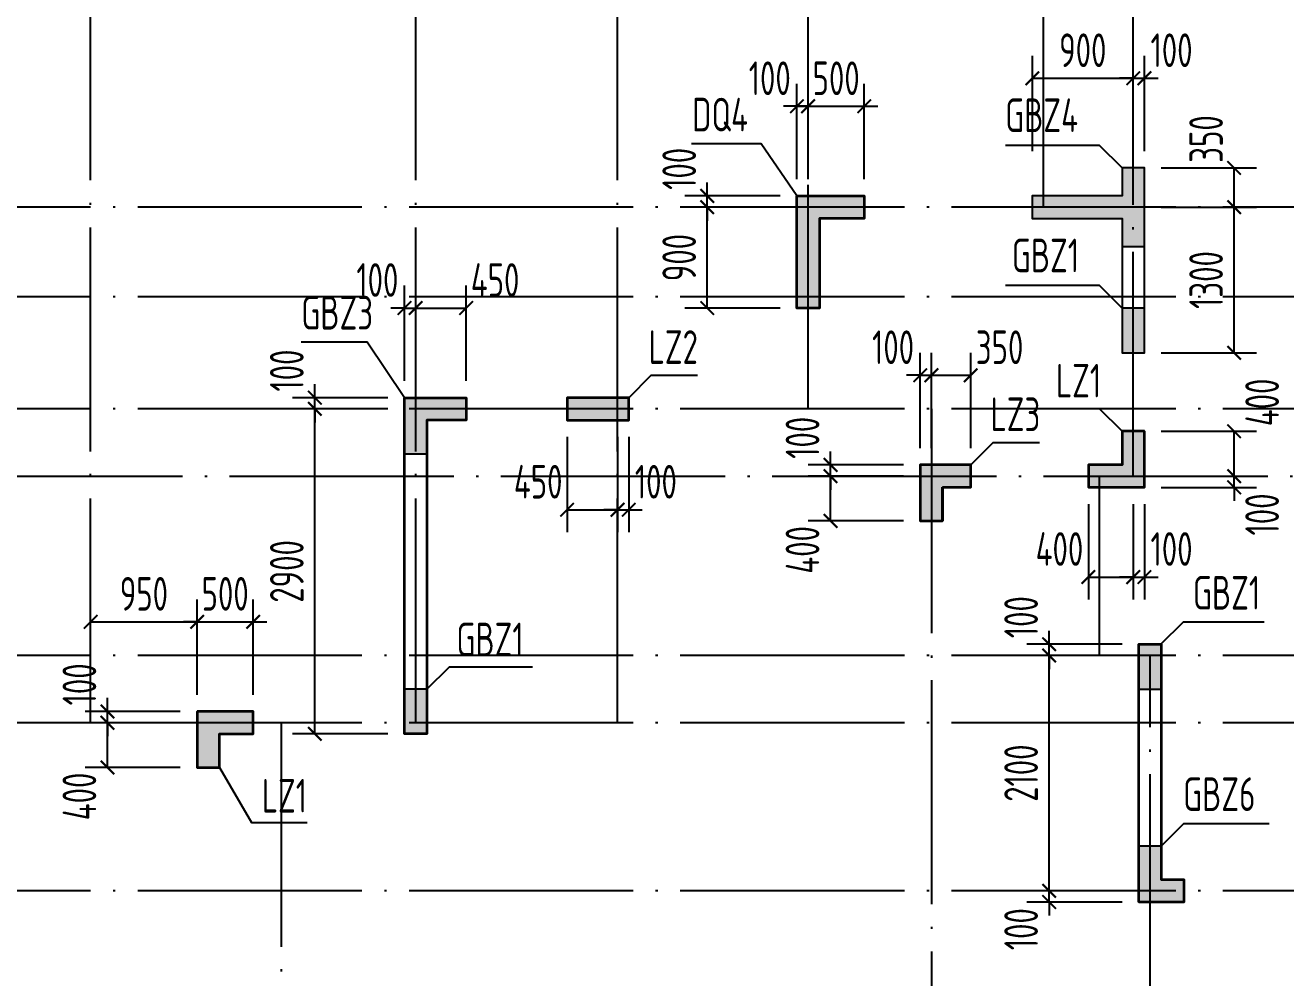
# Model space of a CAD drawing. Extents: x -812054 to 22247, y -644080 to 1003627.
# Drawn here: x -455462 to -444217, y -424336 to -415837 of the extents above; entities that cross this region are included whole.
import ezdxf
from ezdxf.enums import TextEntityAlignment as Align

# ---------------------------------------------------------------- set-up
doc = ezdxf.new("R2010")
doc.units = 0
doc.header["$LTSCALE"] = 1000
doc.linetypes.add('DOTE', pattern=[2.42, 2, -0.2, 0.02, -0.2])
doc.layers.get('0').update_dxf_attribs({"linetype": 'CONTINUOUS'})
doc.layers.get('DEFPOINTS').update_dxf_attribs({"linetype": 'CONTINUOUS'})
for name, color, linetype in [('A-DOTE', 10, 'DOTE'), ('S-Q墙实线', 6, 'CONTINUOUS'), ('S-Q墙标注', 3, 'CONTINUOUS'), ('S-X详图填充', 252, 'CONTINUOUS'), ('S-X详图实线', 4, 'CONTINUOUS'), ('S-Z柱实线', 6, 'CONTINUOUS'), ('S-Z柱编号', 6, 'CONTINUOUS')]:
    doc.layers.add(name, color=color, linetype=linetype)
doc.styles.add('TSSD_REIN', font='tssdeng.shx', dxfattribs={"width": 0.7, "height": 300, "bigfont": 'tssdchn.shx'})
doc.styles.add('结构文字', font='zstxt.shx', dxfattribs={"width": 0.7, "bigfont": 'zshz.shx'})
doc.dimstyles.new('STRUCK', dxfattribs={"dimtxt": 400, "dimasz": 121, "dimexe": 200, "dimexo": 150, "dimgap": 115, "dimtad": 1, "dimdec": 0, "dimdsep": 46, "dimtxsty": '结构文字', "dimblk": 'ARCHTICK', "dimcen": 400, "dimclrd": 3, "dimclre": 3, "dimclrt": 7, "dimadec": 0, "dimazin": 0, "dimtfac": 1, "dimtdec": 0, "dimtix": 1, "dimtmove": 2, "dimatfit": 3, "dimldrblk": '_DIMX', "dimfxl": 1, "dimtolj": 1, "dimtzin": 0, "dimarcsym": 0})

# ---------------------------------------------------------------- blocks, each defined once
blk = doc.blocks.new('20210726.16395156')
at = {"layer": 'A-DOTE'}
for p, q in [((31400, 10900), (31400, 18249.9)), ((34300, 10900), (34300, 18249.9)), ((36100, 10900), (36100, 18249.9)), ((37800, 13700), (37800, 18249.9)), ((39900, 15500), (39900, 18249.9)), ((40700, 13100.3), (40700, 18249.9)), ((55600, 15500), (3600, 15500)), ((55600, 14700), (3600, 14700)), ((55600, 13700), (3600, 13700)), ((38900.2, 13700), (38900, 3600)), ((3600, 13100.3), (55600, 13100.3)), ((40400, 11500), (40400, 13100)), ((55600, 11500), (3600, 11500)), ((40850, 3600.2), (40850, 11500)), ((55600, 10900), (3600, 10900)), ((33100, 10900), (33100, 3600)), ((55600, 9400), (3600, 9400))]:
    blk.add_line(p, q, dxfattribs=at)
blk = doc.blocks.new('_ArchTick')
at = {"color": 0, "linetype": 'ByBlock', "const_width": 0.15}
blk.add_lwpolyline([(-0.5, -0.5), (0.5, 0.5)], dxfattribs=at)
blk = doc.blocks.new('*D2221')
at = {"layer": 'DEFPOINTS', "color": 0, "transparency": 16777216}
for p in [(-452878, -419260), (-452078, -419260), (-452078, -422160)]:
    blk.add_point(p, dxfattribs=at)
at = {"layer": 'S-Q墙标注', "color": 3, "lineweight": -2, "transparency": 16777216}
for p, q in [((-452228, -419260), (-453078, -419260)), ((-452878, -422160), (-452878, -419260)), ((-452228, -422160), (-453078, -422160))]:
    blk.add_line(p, q, dxfattribs=at)
at = {"layer": 'S-Q墙标注', "color": 3, "lineweight": -2, "transparency": 16777216, "xscale": 121, "yscale": 121, "zscale": 121}
for p, rotation in [((-452878, -419260), 90), ((-452878, -422160), 270)]:
    blk.add_blockref('_ArchTick', p, dxfattribs=dict(at, rotation=rotation))
at = {"layer": 'S-Q墙标注', "color": 7, "transparency": 16777216, "insert": (-453128, -420710), "char_height": 300, "attachment_point": 5, "rotation": 90, "style": 'TSSD_REIN'}
blk.add_mtext('\\A1;2900', dxfattribs=at)
blk = doc.blocks.new('_DIMX')
blk.add_line((-150, 0), (150, 0))
at = {"const_width": 50}
blk.add_lwpolyline([(-70, -70), (70, 70)], dxfattribs=at)
blk = doc.blocks.new('*D2222')
at = {"layer": 'DEFPOINTS', "color": 0, "transparency": 16777216}
for p in [(-452878, -419160), (-452078, -419160), (-452078, -419260)]:
    blk.add_point(p, dxfattribs=at)
at = {"layer": 'S-Q墙标注', "color": 3, "lineweight": -2, "transparency": 16777216}
for p, q in [((-452878, -419160), (-452878, -419039)), ((-452228, -419160), (-453078, -419160)), ((-452878, -419260), (-452878, -419160)), ((-452228, -419260), (-453078, -419260)), ((-452878, -419260), (-452878, -419381))]:
    blk.add_line(p, q, dxfattribs=at)
at = {"layer": 'S-Q墙标注', "color": 3, "lineweight": -2, "transparency": 16777216, "xscale": 121, "yscale": 121, "zscale": 121}
for p, rotation in [((-452878, -419160), 270), ((-452878, -419260), 90)]:
    blk.add_blockref('_ArchTick', p, dxfattribs=dict(at, rotation=rotation))
at = {"layer": 'S-Q墙标注', "color": 7, "transparency": 16777216, "insert": (-453128, -418918), "char_height": 300, "attachment_point": 5, "rotation": 90, "style": 'TSSD_REIN'}
blk.add_mtext('\\A1;100', dxfattribs=at)
blk = doc.blocks.new('*D2223')
at = {"layer": 'DEFPOINTS', "color": 0, "transparency": 16777216}
for p in [(-451978, -418360), (-452078, -419160), (-451978, -419160)]:
    blk.add_point(p, dxfattribs=at)
at = {"layer": 'S-Q墙标注', "color": 3, "lineweight": -2, "transparency": 16777216}
for p, q in [((-452078, -419010), (-452078, -418160)), ((-451978, -419010), (-451978, -418160)), ((-452078, -418360), (-452199, -418360)), ((-452078, -418360), (-451978, -418360)), ((-451978, -418360), (-451857, -418360))]:
    blk.add_line(p, q, dxfattribs=at)
at = {"layer": 'S-Q墙标注', "color": 3, "lineweight": -2, "transparency": 16777216, "xscale": 121, "yscale": 121, "zscale": 121}
blk.add_blockref('_ArchTick', (-452078, -418360), dxfattribs=at)
at = {"layer": 'S-Q墙标注', "color": 3, "lineweight": -2, "transparency": 16777216, "xscale": 121, "yscale": 121, "zscale": 121, "rotation": 180}
blk.add_blockref('_ArchTick', (-451978, -418360), dxfattribs=at)
at = {"layer": 'S-Q墙标注', "color": 7, "transparency": 16777216, "insert": (-452320, -418110), "char_height": 300, "attachment_point": 5, "style": 'TSSD_REIN'}
blk.add_mtext('\\A1;100', dxfattribs=at)
blk = doc.blocks.new('*D2224')
at = {"layer": 'DEFPOINTS', "color": 0, "transparency": 16777216}
for p in [(-451528, -418360), (-451978, -419160), (-451528, -419160)]:
    blk.add_point(p, dxfattribs=at)
at = {"layer": 'S-Q墙标注', "color": 3, "lineweight": -2, "transparency": 16777216}
for p, q in [((-451978, -419010), (-451978, -418160)), ((-451528, -419010), (-451528, -418160)), ((-451978, -418360), (-451528, -418360))]:
    blk.add_line(p, q, dxfattribs=at)
at = {"layer": 'S-Q墙标注', "color": 3, "lineweight": -2, "transparency": 16777216, "xscale": 121, "yscale": 121, "zscale": 121, "rotation": 180}
blk.add_blockref('_ArchTick', (-451978, -418360), dxfattribs=at)
at = {"layer": 'S-Q墙标注', "color": 3, "lineweight": -2, "transparency": 16777216, "xscale": 121, "yscale": 121, "zscale": 121}
blk.add_blockref('_ArchTick', (-451528, -418360), dxfattribs=at)
at = {"layer": 'S-Q墙标注', "color": 7, "transparency": 16777216, "insert": (-451270, -418110), "char_height": 300, "attachment_point": 5, "style": 'TSSD_REIN'}
blk.add_mtext('\\A1;450', dxfattribs=at)
blk = doc.blocks.new('*D2225')
at = {"layer": 'DEFPOINTS', "color": 0, "transparency": 16777216}
for p in [(-450628, -419360), (-450178, -419360), (-450178, -420160)]:
    blk.add_point(p, dxfattribs=at)
at = {"layer": 'S-Q墙标注', "color": 3, "lineweight": -2, "transparency": 16777216}
for p, q in [((-450628, -419510), (-450628, -420360)), ((-450178, -419510), (-450178, -420360)), ((-450628, -420160), (-450178, -420160))]:
    blk.add_line(p, q, dxfattribs=at)
at = {"layer": 'S-Q墙标注', "color": 3, "lineweight": -2, "transparency": 16777216, "xscale": 121, "yscale": 121, "zscale": 121, "rotation": 180}
blk.add_blockref('_ArchTick', (-450628, -420160), dxfattribs=at)
at = {"layer": 'S-Q墙标注', "color": 3, "lineweight": -2, "transparency": 16777216, "xscale": 121, "yscale": 121, "zscale": 121}
blk.add_blockref('_ArchTick', (-450178, -420160), dxfattribs=at)
at = {"layer": 'S-Q墙标注', "color": 7, "transparency": 16777216, "insert": (-450886, -419910), "char_height": 300, "attachment_point": 5, "style": 'TSSD_REIN'}
blk.add_mtext('\\A1;450', dxfattribs=at)
blk = doc.blocks.new('*D2226')
at = {"layer": 'DEFPOINTS', "color": 0, "transparency": 16777216}
for p in [(-450178, -419360), (-450078, -419360), (-450078, -420160)]:
    blk.add_point(p, dxfattribs=at)
at = {"layer": 'S-Q墙标注', "color": 3, "lineweight": -2, "transparency": 16777216}
for p, q in [((-450178, -419510), (-450178, -420360)), ((-450078, -419510), (-450078, -420360)), ((-450178, -420160), (-450299, -420160)), ((-450178, -420160), (-450078, -420160)), ((-450078, -420160), (-449957, -420160))]:
    blk.add_line(p, q, dxfattribs=at)
at = {"layer": 'S-Q墙标注', "color": 3, "lineweight": -2, "transparency": 16777216, "xscale": 121, "yscale": 121, "zscale": 121}
blk.add_blockref('_ArchTick', (-450178, -420160), dxfattribs=at)
at = {"layer": 'S-Q墙标注', "color": 3, "lineweight": -2, "transparency": 16777216, "xscale": 121, "yscale": 121, "zscale": 121, "rotation": 180}
blk.add_blockref('_ArchTick', (-450078, -420160), dxfattribs=at)
at = {"layer": 'S-Q墙标注', "color": 7, "transparency": 16777216, "insert": (-449836, -419910), "char_height": 300, "attachment_point": 5, "style": 'TSSD_REIN'}
blk.add_mtext('\\A1;100', dxfattribs=at)
blk = doc.blocks.new('*D2227')
at = {"layer": 'DEFPOINTS', "color": 0, "transparency": 16777216}
for p in [(-445478, -419860), (-444678, -419860), (-445478, -419960)]:
    blk.add_point(p, dxfattribs=at)
at = {"layer": 'S-Q墙标注', "color": 3, "lineweight": -2, "transparency": 16777216}
for p, q in [((-444678, -419860), (-444678, -419739)), ((-445328, -419860), (-444478, -419860)), ((-444678, -419960), (-444678, -419860)), ((-445328, -419960), (-444478, -419960)), ((-444678, -419960), (-444678, -420081))]:
    blk.add_line(p, q, dxfattribs=at)
at = {"layer": 'S-Q墙标注', "color": 3, "lineweight": -2, "transparency": 16777216, "xscale": 121, "yscale": 121, "zscale": 121}
for p, rotation in [((-444678, -419860), 270), ((-444678, -419960), 90)]:
    blk.add_blockref('_ArchTick', p, dxfattribs=dict(at, rotation=rotation))
at = {"layer": 'S-Q墙标注', "color": 7, "transparency": 16777216, "insert": (-444428, -420202), "char_height": 300, "attachment_point": 5, "rotation": 90, "style": 'TSSD_REIN'}
blk.add_mtext('\\A1;100', dxfattribs=at)
blk = doc.blocks.new('*D2228')
at = {"layer": 'DEFPOINTS', "color": 0, "transparency": 16777216}
for p in [(-445478, -419460), (-444678, -419460), (-445478, -419860)]:
    blk.add_point(p, dxfattribs=at)
at = {"layer": 'S-Q墙标注', "color": 3, "lineweight": -2, "transparency": 16777216}
for p, q in [((-445328, -419460), (-444478, -419460)), ((-444678, -419860), (-444678, -419460)), ((-445328, -419860), (-444478, -419860))]:
    blk.add_line(p, q, dxfattribs=at)
at = {"layer": 'S-Q墙标注', "color": 3, "lineweight": -2, "transparency": 16777216, "xscale": 121, "yscale": 121, "zscale": 121}
for p, rotation in [((-444678, -419460), 90), ((-444678, -419860), 270)]:
    blk.add_blockref('_ArchTick', p, dxfattribs=dict(at, rotation=rotation))
at = {"layer": 'S-Q墙标注', "color": 7, "transparency": 16777216, "insert": (-444428, -419202), "char_height": 300, "attachment_point": 5, "rotation": 90, "style": 'TSSD_REIN'}
blk.add_mtext('\\A1;400', dxfattribs=at)
blk = doc.blocks.new('*D2229')
at = {"layer": 'DEFPOINTS', "color": 0, "transparency": 16777216}
for p in [(-445978, -419960), (-445578, -419960), (-445578, -420760)]:
    blk.add_point(p, dxfattribs=at)
at = {"layer": 'S-Q墙标注', "color": 3, "lineweight": -2, "transparency": 16777216}
for p, q in [((-445978, -420110), (-445978, -420960)), ((-445578, -420110), (-445578, -420960)), ((-445978, -420760), (-445578, -420760))]:
    blk.add_line(p, q, dxfattribs=at)
at = {"layer": 'S-Q墙标注', "color": 3, "lineweight": -2, "transparency": 16777216, "xscale": 121, "yscale": 121, "zscale": 121, "rotation": 180}
blk.add_blockref('_ArchTick', (-445978, -420760), dxfattribs=at)
at = {"layer": 'S-Q墙标注', "color": 3, "lineweight": -2, "transparency": 16777216, "xscale": 121, "yscale": 121, "zscale": 121}
blk.add_blockref('_ArchTick', (-445578, -420760), dxfattribs=at)
at = {"layer": 'S-Q墙标注', "color": 7, "transparency": 16777216, "insert": (-446236, -420510), "char_height": 300, "attachment_point": 5, "style": 'TSSD_REIN'}
blk.add_mtext('\\A1;400', dxfattribs=at)
blk = doc.blocks.new('*D2230')
at = {"layer": 'DEFPOINTS', "color": 0, "transparency": 16777216}
for p in [(-445578, -419960), (-445478, -419960), (-445478, -420760)]:
    blk.add_point(p, dxfattribs=at)
at = {"layer": 'S-Q墙标注', "color": 3, "lineweight": -2, "transparency": 16777216}
for p, q in [((-445578, -420110), (-445578, -420960)), ((-445478, -420110), (-445478, -420960)), ((-445578, -420760), (-445699, -420760)), ((-445578, -420760), (-445478, -420760)), ((-445478, -420760), (-445357, -420760))]:
    blk.add_line(p, q, dxfattribs=at)
at = {"layer": 'S-Q墙标注', "color": 3, "lineweight": -2, "transparency": 16777216, "xscale": 121, "yscale": 121, "zscale": 121}
blk.add_blockref('_ArchTick', (-445578, -420760), dxfattribs=at)
at = {"layer": 'S-Q墙标注', "color": 3, "lineweight": -2, "transparency": 16777216, "xscale": 121, "yscale": 121, "zscale": 121, "rotation": 180}
blk.add_blockref('_ArchTick', (-445478, -420760), dxfattribs=at)
at = {"layer": 'S-Q墙标注', "color": 7, "transparency": 16777216, "insert": (-445236, -420510), "char_height": 300, "attachment_point": 5, "style": 'TSSD_REIN'}
blk.add_mtext('\\A1;100', dxfattribs=at)
blk = doc.blocks.new('*D2231')
at = {"layer": 'DEFPOINTS', "color": 0, "transparency": 16777216}
for p in [(-449378, -417460), (-448578, -417460), (-448578, -418360)]:
    blk.add_point(p, dxfattribs=at)
at = {"layer": 'S-Q墙标注', "color": 3, "lineweight": -2, "transparency": 16777216}
for p, q in [((-448728, -417460), (-449578, -417460)), ((-449378, -418360), (-449378, -417460)), ((-448728, -418360), (-449578, -418360))]:
    blk.add_line(p, q, dxfattribs=at)
at = {"layer": 'S-Q墙标注', "color": 3, "lineweight": -2, "transparency": 16777216, "xscale": 121, "yscale": 121, "zscale": 121}
for p, rotation in [((-449378, -417460), 90), ((-449378, -418360), 270)]:
    blk.add_blockref('_ArchTick', p, dxfattribs=dict(at, rotation=rotation))
at = {"layer": 'S-Q墙标注', "color": 7, "transparency": 16777216, "insert": (-449628, -417910), "char_height": 300, "attachment_point": 5, "rotation": 90, "style": 'TSSD_REIN'}
blk.add_mtext('\\A1;900', dxfattribs=at)
blk = doc.blocks.new('*D2232')
at = {"layer": 'DEFPOINTS', "color": 0, "transparency": 16777216}
for p in [(-449378, -417360), (-448578, -417360), (-448578, -417460)]:
    blk.add_point(p, dxfattribs=at)
at = {"layer": 'S-Q墙标注', "color": 3, "lineweight": -2, "transparency": 16777216}
for p, q in [((-449378, -417360), (-449378, -417239)), ((-448728, -417360), (-449578, -417360)), ((-449378, -417460), (-449378, -417360)), ((-448728, -417460), (-449578, -417460)), ((-449378, -417460), (-449378, -417581))]:
    blk.add_line(p, q, dxfattribs=at)
at = {"layer": 'S-Q墙标注', "color": 3, "lineweight": -2, "transparency": 16777216, "xscale": 121, "yscale": 121, "zscale": 121}
for p, rotation in [((-449378, -417360), 270), ((-449378, -417460), 90)]:
    blk.add_blockref('_ArchTick', p, dxfattribs=dict(at, rotation=rotation))
at = {"layer": 'S-Q墙标注', "color": 7, "transparency": 16777216, "insert": (-449628, -417118), "char_height": 300, "attachment_point": 5, "rotation": 90, "style": 'TSSD_REIN'}
blk.add_mtext('\\A1;100', dxfattribs=at)
blk = doc.blocks.new('*D2233')
at = {"layer": 'DEFPOINTS', "color": 0, "transparency": 16777216}
for p in [(-448478, -416560), (-448578, -417360), (-448478, -417360)]:
    blk.add_point(p, dxfattribs=at)
at = {"layer": 'S-Q墙标注', "color": 3, "lineweight": -2, "transparency": 16777216}
for p, q in [((-448578, -417210), (-448578, -416360)), ((-448478, -417210), (-448478, -416360)), ((-448578, -416560), (-448699, -416560)), ((-448578, -416560), (-448478, -416560)), ((-448478, -416560), (-448357, -416560))]:
    blk.add_line(p, q, dxfattribs=at)
at = {"layer": 'S-Q墙标注', "color": 3, "lineweight": -2, "transparency": 16777216, "xscale": 121, "yscale": 121, "zscale": 121}
blk.add_blockref('_ArchTick', (-448578, -416560), dxfattribs=at)
at = {"layer": 'S-Q墙标注', "color": 3, "lineweight": -2, "transparency": 16777216, "xscale": 121, "yscale": 121, "zscale": 121, "rotation": 180}
blk.add_blockref('_ArchTick', (-448478, -416560), dxfattribs=at)
at = {"layer": 'S-Q墙标注', "color": 7, "transparency": 16777216, "insert": (-448820, -416310), "char_height": 300, "attachment_point": 5, "style": 'TSSD_REIN'}
blk.add_mtext('\\A1;100', dxfattribs=at)
blk = doc.blocks.new('*D2234')
at = {"layer": 'DEFPOINTS', "color": 0, "transparency": 16777216}
for p in [(-447978, -416560), (-448478, -417360), (-447978, -417360)]:
    blk.add_point(p, dxfattribs=at)
at = {"layer": 'S-Q墙标注', "color": 3, "lineweight": -2, "transparency": 16777216}
for p, q in [((-448478, -417210), (-448478, -416360)), ((-447978, -417210), (-447978, -416360)), ((-448478, -416560), (-448599, -416560)), ((-448478, -416560), (-447978, -416560)), ((-447978, -416560), (-447857, -416560))]:
    blk.add_line(p, q, dxfattribs=at)
at = {"layer": 'S-Q墙标注', "color": 3, "lineweight": -2, "transparency": 16777216, "xscale": 121, "yscale": 121, "zscale": 121}
blk.add_blockref('_ArchTick', (-448478, -416560), dxfattribs=at)
at = {"layer": 'S-Q墙标注', "color": 3, "lineweight": -2, "transparency": 16777216, "xscale": 121, "yscale": 121, "zscale": 121, "rotation": 180}
blk.add_blockref('_ArchTick', (-447978, -416560), dxfattribs=at)
at = {"layer": 'S-Q墙标注', "color": 7, "transparency": 16777216, "insert": (-448228, -416310), "char_height": 300, "attachment_point": 5, "style": 'TSSD_REIN'}
blk.add_mtext('\\A1;500', dxfattribs=at)
blk = doc.blocks.new('*D2235')
at = {"layer": 'DEFPOINTS', "color": 0, "transparency": 16777216}
for p in [(-446328, -423560), (-445528, -423560), (-445528, -423660)]:
    blk.add_point(p, dxfattribs=at)
at = {"layer": 'S-Q墙标注', "color": 3, "lineweight": -2, "transparency": 16777216}
for p, q in [((-446328, -423560), (-446328, -423439)), ((-445678, -423560), (-446528, -423560)), ((-446328, -423660), (-446328, -423560)), ((-445678, -423660), (-446528, -423660)), ((-446328, -423660), (-446328, -423781))]:
    blk.add_line(p, q, dxfattribs=at)
at = {"layer": 'S-Q墙标注', "color": 3, "lineweight": -2, "transparency": 16777216, "xscale": 121, "yscale": 121, "zscale": 121}
for p, rotation in [((-446328, -423560), 270), ((-446328, -423660), 90)]:
    blk.add_blockref('_ArchTick', p, dxfattribs=dict(at, rotation=rotation))
at = {"layer": 'S-Q墙标注', "color": 7, "transparency": 16777216, "insert": (-446578, -423902), "char_height": 300, "attachment_point": 5, "rotation": 90, "style": 'TSSD_REIN'}
blk.add_mtext('\\A1;100', dxfattribs=at)
blk = doc.blocks.new('*D2236')
at = {"layer": 'DEFPOINTS', "color": 0, "transparency": 16777216}
for p in [(-446328, -421460), (-445528, -421460), (-445528, -423560)]:
    blk.add_point(p, dxfattribs=at)
at = {"layer": 'S-Q墙标注', "color": 3, "lineweight": -2, "transparency": 16777216}
for p, q in [((-445678, -421460), (-446528, -421460)), ((-446328, -423560), (-446328, -421460)), ((-445678, -423560), (-446528, -423560))]:
    blk.add_line(p, q, dxfattribs=at)
at = {"layer": 'S-Q墙标注', "color": 3, "lineweight": -2, "transparency": 16777216, "xscale": 121, "yscale": 121, "zscale": 121}
for p, rotation in [((-446328, -421460), 90), ((-446328, -423560), 270)]:
    blk.add_blockref('_ArchTick', p, dxfattribs=dict(at, rotation=rotation))
at = {"layer": 'S-Q墙标注', "color": 7, "transparency": 16777216, "insert": (-446578, -422510), "char_height": 300, "attachment_point": 5, "rotation": 90, "style": 'TSSD_REIN'}
blk.add_mtext('\\A1;2100', dxfattribs=at)
blk = doc.blocks.new('*D2237')
at = {"layer": 'DEFPOINTS', "color": 0, "transparency": 16777216}
for p in [(-446328, -421360), (-445528, -421360), (-445528, -421460)]:
    blk.add_point(p, dxfattribs=at)
at = {"layer": 'S-Q墙标注', "color": 3, "lineweight": -2, "transparency": 16777216}
for p, q in [((-446328, -421360), (-446328, -421239)), ((-445678, -421360), (-446528, -421360)), ((-446328, -421460), (-446328, -421360)), ((-445678, -421460), (-446528, -421460)), ((-446328, -421460), (-446328, -421581))]:
    blk.add_line(p, q, dxfattribs=at)
at = {"layer": 'S-Q墙标注', "color": 3, "lineweight": -2, "transparency": 16777216, "xscale": 121, "yscale": 121, "zscale": 121}
for p, rotation in [((-446328, -421360), 270), ((-446328, -421460), 90)]:
    blk.add_blockref('_ArchTick', p, dxfattribs=dict(at, rotation=rotation))
at = {"layer": 'S-Q墙标注', "color": 7, "transparency": 16777216, "insert": (-446578, -421118), "char_height": 300, "attachment_point": 5, "rotation": 90, "style": 'TSSD_REIN'}
blk.add_mtext('\\A1;100', dxfattribs=at)
blk = doc.blocks.new('*D2238')
at = {"layer": 'DEFPOINTS', "color": 0, "transparency": 16777216}
for p in [(-447028, -418960), (-447378, -419760), (-447028, -419760)]:
    blk.add_point(p, dxfattribs=at)
at = {"layer": 'S-Q墙标注', "color": 3, "lineweight": -2, "transparency": 16777216}
for p, q in [((-447378, -419610), (-447378, -418760)), ((-447028, -419610), (-447028, -418760)), ((-447378, -418960), (-447028, -418960))]:
    blk.add_line(p, q, dxfattribs=at)
at = {"layer": 'S-Q墙标注', "color": 3, "lineweight": -2, "transparency": 16777216, "xscale": 121, "yscale": 121, "zscale": 121, "rotation": 180}
blk.add_blockref('_ArchTick', (-447378, -418960), dxfattribs=at)
at = {"layer": 'S-Q墙标注', "color": 3, "lineweight": -2, "transparency": 16777216, "xscale": 121, "yscale": 121, "zscale": 121}
blk.add_blockref('_ArchTick', (-447028, -418960), dxfattribs=at)
at = {"layer": 'S-Q墙标注', "color": 7, "transparency": 16777216, "insert": (-446770, -418710), "char_height": 300, "attachment_point": 5, "style": 'TSSD_REIN'}
blk.add_mtext('\\A1;350', dxfattribs=at)
blk = doc.blocks.new('*D2239')
at = {"layer": 'DEFPOINTS', "color": 0, "transparency": 16777216}
for p in [(-447378, -418960), (-447478, -419760), (-447378, -419760)]:
    blk.add_point(p, dxfattribs=at)
at = {"layer": 'S-Q墙标注', "color": 3, "lineweight": -2, "transparency": 16777216}
for p, q in [((-447478, -419610), (-447478, -418760)), ((-447378, -419610), (-447378, -418760)), ((-447478, -418960), (-447599, -418960)), ((-447478, -418960), (-447378, -418960)), ((-447378, -418960), (-447257, -418960))]:
    blk.add_line(p, q, dxfattribs=at)
at = {"layer": 'S-Q墙标注', "color": 3, "lineweight": -2, "transparency": 16777216, "xscale": 121, "yscale": 121, "zscale": 121}
blk.add_blockref('_ArchTick', (-447478, -418960), dxfattribs=at)
at = {"layer": 'S-Q墙标注', "color": 3, "lineweight": -2, "transparency": 16777216, "xscale": 121, "yscale": 121, "zscale": 121, "rotation": 180}
blk.add_blockref('_ArchTick', (-447378, -418960), dxfattribs=at)
at = {"layer": 'S-Q墙标注', "color": 7, "transparency": 16777216, "insert": (-447720, -418710), "char_height": 300, "attachment_point": 5, "style": 'TSSD_REIN'}
blk.add_mtext('\\A1;100', dxfattribs=at)
blk = doc.blocks.new('*D2242')
at = {"layer": 'DEFPOINTS', "color": 0, "transparency": 16777216}
for p in [(-448278, -419760), (-447478, -419760), (-447478, -419860)]:
    blk.add_point(p, dxfattribs=at)
at = {"layer": 'S-Q墙标注', "color": 3, "lineweight": -2, "transparency": 16777216}
for p, q in [((-448278, -419760), (-448278, -419639)), ((-447628, -419760), (-448478, -419760)), ((-447628, -419860), (-448478, -419860)), ((-448278, -419860), (-448278, -419760)), ((-448278, -419860), (-448278, -419981))]:
    blk.add_line(p, q, dxfattribs=at)
at = {"layer": 'S-Q墙标注', "color": 3, "lineweight": -2, "transparency": 16777216, "xscale": 121, "yscale": 121, "zscale": 121}
for p, rotation in [((-448278, -419760), 270), ((-448278, -419860), 90)]:
    blk.add_blockref('_ArchTick', p, dxfattribs=dict(at, rotation=rotation))
at = {"layer": 'S-Q墙标注', "color": 7, "transparency": 16777216, "insert": (-448528, -419518), "char_height": 300, "attachment_point": 5, "rotation": 90, "style": 'TSSD_REIN'}
blk.add_mtext('\\A1;100', dxfattribs=at)
blk = doc.blocks.new('*D2243')
at = {"layer": 'DEFPOINTS', "color": 0, "transparency": 16777216}
for p in [(-448278, -419860), (-447478, -419860), (-447478, -420260)]:
    blk.add_point(p, dxfattribs=at)
at = {"layer": 'S-Q墙标注', "color": 3, "lineweight": -2, "transparency": 16777216}
for p, q in [((-447628, -419860), (-448478, -419860)), ((-448278, -420260), (-448278, -419860)), ((-447628, -420260), (-448478, -420260))]:
    blk.add_line(p, q, dxfattribs=at)
at = {"layer": 'S-Q墙标注', "color": 3, "lineweight": -2, "transparency": 16777216, "xscale": 121, "yscale": 121, "zscale": 121}
for p, rotation in [((-448278, -419860), 90), ((-448278, -420260), 270)]:
    blk.add_blockref('_ArchTick', p, dxfattribs=dict(at, rotation=rotation))
at = {"layer": 'S-Q墙标注', "color": 7, "transparency": 16777216, "insert": (-448528, -420518), "char_height": 300, "attachment_point": 5, "rotation": 90, "style": 'TSSD_REIN'}
blk.add_mtext('\\A1;400', dxfattribs=at)
blk = doc.blocks.new('*D2252')
at = {"layer": 'DEFPOINTS', "color": 0, "transparency": 16777216}
for p in [(-453428, -421160), (-453928, -421960), (-453428, -421960)]:
    blk.add_point(p, dxfattribs=at)
at = {"layer": 'S-Q墙标注', "color": 3, "lineweight": -2, "transparency": 16777216}
for p, q in [((-453928, -421810), (-453928, -420960)), ((-453428, -421810), (-453428, -420960)), ((-453928, -421160), (-454049, -421160)), ((-453928, -421160), (-453428, -421160)), ((-453428, -421160), (-453307, -421160))]:
    blk.add_line(p, q, dxfattribs=at)
at = {"layer": 'S-Q墙标注', "color": 3, "lineweight": -2, "transparency": 16777216, "xscale": 121, "yscale": 121, "zscale": 121}
blk.add_blockref('_ArchTick', (-453928, -421160), dxfattribs=at)
at = {"layer": 'S-Q墙标注', "color": 3, "lineweight": -2, "transparency": 16777216, "xscale": 121, "yscale": 121, "zscale": 121, "rotation": 180}
blk.add_blockref('_ArchTick', (-453428, -421160), dxfattribs=at)
at = {"layer": 'S-Q墙标注', "color": 7, "transparency": 16777216, "insert": (-453678, -420910), "char_height": 300, "attachment_point": 5, "style": 'TSSD_REIN'}
blk.add_mtext('\\A1;500', dxfattribs=at)
blk = doc.blocks.new('*D2253')
at = {"layer": 'DEFPOINTS', "color": 0, "transparency": 16777216}
for p in [(-454728, -421960), (-453928, -421960), (-453928, -422060)]:
    blk.add_point(p, dxfattribs=at)
at = {"layer": 'S-Q墙标注', "color": 3, "lineweight": -2, "transparency": 16777216}
for p, q in [((-454728, -421960), (-454728, -421839)), ((-454078, -421960), (-454928, -421960)), ((-454728, -422060), (-454728, -421960)), ((-454078, -422060), (-454928, -422060)), ((-454728, -422060), (-454728, -422181))]:
    blk.add_line(p, q, dxfattribs=at)
at = {"layer": 'S-Q墙标注', "color": 3, "lineweight": -2, "transparency": 16777216, "xscale": 121, "yscale": 121, "zscale": 121}
for p, rotation in [((-454728, -421960), 270), ((-454728, -422060), 90)]:
    blk.add_blockref('_ArchTick', p, dxfattribs=dict(at, rotation=rotation))
at = {"layer": 'S-Q墙标注', "color": 7, "transparency": 16777216, "insert": (-454978, -421718), "char_height": 300, "attachment_point": 5, "rotation": 90, "style": 'TSSD_REIN'}
blk.add_mtext('\\A1;100', dxfattribs=at)
blk = doc.blocks.new('*D2254')
at = {"layer": 'DEFPOINTS', "color": 0, "transparency": 16777216}
for p in [(-454728, -422060), (-453928, -422060), (-453928, -422460)]:
    blk.add_point(p, dxfattribs=at)
at = {"layer": 'S-Q墙标注', "color": 3, "lineweight": -2, "transparency": 16777216}
for p, q in [((-454078, -422060), (-454928, -422060)), ((-454728, -422460), (-454728, -422060)), ((-454078, -422460), (-454928, -422460))]:
    blk.add_line(p, q, dxfattribs=at)
at = {"layer": 'S-Q墙标注', "color": 3, "lineweight": -2, "transparency": 16777216, "xscale": 121, "yscale": 121, "zscale": 121}
for p, rotation in [((-454728, -422060), 90), ((-454728, -422460), 270)]:
    blk.add_blockref('_ArchTick', p, dxfattribs=dict(at, rotation=rotation))
at = {"layer": 'S-Q墙标注', "color": 7, "transparency": 16777216, "insert": (-454978, -422718), "char_height": 300, "attachment_point": 5, "rotation": 90, "style": 'TSSD_REIN'}
blk.add_mtext('\\A1;400', dxfattribs=at)
blk = doc.blocks.new('*D2255')
at = {"layer": 'DEFPOINTS', "color": 0, "transparency": 16777216}
for p in [(-453928, -421160), (-454878, -421960), (-453928, -421960)]:
    blk.add_point(p, dxfattribs=at)
at = {"layer": 'S-Q墙标注', "color": 3, "lineweight": -2, "transparency": 16777216}
for p, q in [((-454878, -421810), (-454878, -420960)), ((-453928, -421810), (-453928, -420960)), ((-454878, -421160), (-453928, -421160))]:
    blk.add_line(p, q, dxfattribs=at)
at = {"layer": 'S-Q墙标注', "color": 3, "lineweight": -2, "transparency": 16777216, "xscale": 121, "yscale": 121, "zscale": 121, "rotation": 180}
blk.add_blockref('_ArchTick', (-454878, -421160), dxfattribs=at)
at = {"layer": 'S-Q墙标注', "color": 3, "lineweight": -2, "transparency": 16777216, "xscale": 121, "yscale": 121, "zscale": 121}
blk.add_blockref('_ArchTick', (-453928, -421160), dxfattribs=at)
at = {"layer": 'S-Q墙标注', "color": 7, "transparency": 16777216, "insert": (-454403, -420910), "char_height": 300, "attachment_point": 5, "style": 'TSSD_REIN'}
blk.add_mtext('\\A1;950', dxfattribs=at)
blk = doc.blocks.new('*D2414')
at = {"layer": 'DEFPOINTS', "color": 0, "transparency": 16777216}
for p in [(-445478, -417460), (-444678, -417460), (-445478, -418760)]:
    blk.add_point(p, dxfattribs=at)
at = {"layer": 'S-Q墙标注', "color": 3, "lineweight": -2, "transparency": 16777216}
for p, q in [((-445328, -417460), (-444478, -417460)), ((-444678, -418760), (-444678, -417460)), ((-445328, -418760), (-444478, -418760))]:
    blk.add_line(p, q, dxfattribs=at)
at = {"layer": 'S-Q墙标注', "color": 3, "lineweight": -2, "transparency": 16777216, "xscale": 121, "yscale": 121, "zscale": 121}
for p, rotation in [((-444678, -417460), 90), ((-444678, -418760), 270)]:
    blk.add_blockref('_ArchTick', p, dxfattribs=dict(at, rotation=rotation))
at = {"layer": 'S-Q墙标注', "color": 7, "transparency": 16777216, "insert": (-444928, -418110), "char_height": 300, "attachment_point": 5, "rotation": 90, "style": 'TSSD_REIN'}
blk.add_mtext('\\A1;1300', dxfattribs=at)
blk = doc.blocks.new('*D2415')
at = {"layer": 'DEFPOINTS', "color": 0, "transparency": 16777216}
for p in [(-445478, -417110), (-444678, -417110), (-445478, -417460)]:
    blk.add_point(p, dxfattribs=at)
at = {"layer": 'S-Q墙标注', "color": 3, "lineweight": -2, "transparency": 16777216}
for p, q in [((-445328, -417110), (-444478, -417110)), ((-444678, -417460), (-444678, -417110)), ((-445328, -417460), (-444478, -417460))]:
    blk.add_line(p, q, dxfattribs=at)
at = {"layer": 'S-Q墙标注', "color": 3, "lineweight": -2, "transparency": 16777216, "xscale": 121, "yscale": 121, "zscale": 121}
for p, rotation in [((-444678, -417110), 90), ((-444678, -417460), 270)]:
    blk.add_blockref('_ArchTick', p, dxfattribs=dict(at, rotation=rotation))
at = {"layer": 'S-Q墙标注', "color": 7, "transparency": 16777216, "insert": (-444928, -416852), "char_height": 300, "attachment_point": 5, "rotation": 90, "style": 'TSSD_REIN'}
blk.add_mtext('\\A1;350', dxfattribs=at)
blk = doc.blocks.new('*D2416')
at = {"layer": 'DEFPOINTS', "color": 0, "transparency": 16777216}
for p in [(-445578, -416310), (-446478, -417110), (-445578, -417110)]:
    blk.add_point(p, dxfattribs=at)
at = {"layer": 'S-Q墙标注', "color": 3, "lineweight": -2, "transparency": 16777216}
for p, q in [((-446478, -416960), (-446478, -416110)), ((-445578, -416960), (-445578, -416110)), ((-446478, -416310), (-445578, -416310))]:
    blk.add_line(p, q, dxfattribs=at)
at = {"layer": 'S-Q墙标注', "color": 3, "lineweight": -2, "transparency": 16777216, "xscale": 121, "yscale": 121, "zscale": 121, "rotation": 180}
blk.add_blockref('_ArchTick', (-446478, -416310), dxfattribs=at)
at = {"layer": 'S-Q墙标注', "color": 3, "lineweight": -2, "transparency": 16777216, "xscale": 121, "yscale": 121, "zscale": 121}
blk.add_blockref('_ArchTick', (-445578, -416310), dxfattribs=at)
at = {"layer": 'S-Q墙标注', "color": 7, "transparency": 16777216, "insert": (-446028, -416060), "char_height": 300, "attachment_point": 5, "style": 'TSSD_REIN'}
blk.add_mtext('\\A1;900', dxfattribs=at)
blk = doc.blocks.new('*D2417')
at = {"layer": 'DEFPOINTS', "color": 0, "transparency": 16777216}
for p in [(-445478, -416310), (-445578, -417110), (-445478, -417110)]:
    blk.add_point(p, dxfattribs=at)
at = {"layer": 'S-Q墙标注', "color": 3, "lineweight": -2, "transparency": 16777216}
for p, q in [((-445578, -416960), (-445578, -416110)), ((-445478, -416960), (-445478, -416110)), ((-445578, -416310), (-445699, -416310)), ((-445578, -416310), (-445478, -416310)), ((-445478, -416310), (-445357, -416310))]:
    blk.add_line(p, q, dxfattribs=at)
at = {"layer": 'S-Q墙标注', "color": 3, "lineweight": -2, "transparency": 16777216, "xscale": 121, "yscale": 121, "zscale": 121}
blk.add_blockref('_ArchTick', (-445578, -416310), dxfattribs=at)
at = {"layer": 'S-Q墙标注', "color": 3, "lineweight": -2, "transparency": 16777216, "xscale": 121, "yscale": 121, "zscale": 121, "rotation": 180}
blk.add_blockref('_ArchTick', (-445478, -416310), dxfattribs=at)
at = {"layer": 'S-Q墙标注', "color": 7, "transparency": 16777216, "insert": (-445236, -416060), "char_height": 300, "attachment_point": 5, "style": 'TSSD_REIN'}
blk.add_mtext('\\A1;100', dxfattribs=at)

msp = doc.modelspace()

# ---------------------------------------------------------------- hatches: boundary and pattern name
at = {"layer": 'S-X详图填充'}
h = msp.add_hatch(color=256, dxfattribs=at)
h.dxf.hatch_style = 1
h.paths.add_polyline_path([(-445677.95, -417810.61), (-445477.95, -417810.61), (-445477.95, -417110.15), (-445677.95, -417110.15), (-445677.95, -417360.15), (-446478.08, -417360.15), (-446478.08, -417560.15), (-445677.95, -417560.15)])
h = msp.add_hatch(color=256, dxfattribs=at)
h.dxf.hatch_style = 1
h.paths.add_polyline_path([(-448377.95, -417560.15), (-447978.04, -417560.15), (-447978.04, -417360.15), (-448577.95, -417360.15), (-448577.95, -418360.15), (-448377.95, -418360.15)])
h = msp.add_hatch(color=256, dxfattribs=at)
h.dxf.hatch_style = 1
h.paths.add_polyline_path([(-445477.95, -418360.15), (-445677.95, -418360.15), (-445677.95, -418760.15), (-445477.95, -418760.15)])
h = msp.add_hatch(color=256, dxfattribs=at)
h.dxf.hatch_style = 1
h.paths.add_polyline_path([(-452077.95, -419660.15), (-451877.95, -419660.15), (-451877.95, -419360.15), (-451527.95, -419360.15), (-451527.95, -419160.15), (-452077.95, -419160.15)])
for points in [[(-450077.95, -419160.15), (-450627.95, -419160.15), (-450627.95, -419360.15), (-450077.95, -419360.15)], [(-445977.95, -419759.88), (-445677.95, -419759.88), (-445677.95, -419459.88), (-445477.95, -419459.88), (-445477.95, -419959.88), (-445977.95, -419959.88)], [(-453427.96, -422160.15), (-453727.96, -422160.15), (-453727.96, -422460.15), (-453927.96, -422460.15), (-453927.96, -421960.15), (-453427.96, -421960.15)]]:
    msp.add_hatch(color=256, dxfattribs=at).paths.add_polyline_path(points, flags=0)
msp.add_hatch(color=256, dxfattribs=at).paths.add_polyline_path([(-447027.8, -419959.75), (-447277.8, -419959.75), (-447277.8, -420259.75), (-447477.8, -420259.75), (-447477.8, -419759.75), (-447027.8, -419759.75)])
h = msp.add_hatch(color=256, dxfattribs=at)
h.dxf.hatch_style = 1
h.paths.add_polyline_path([(-445527.96, -421760.14), (-445327.96, -421760.14), (-445327.96, -421360.14), (-445527.96, -421360.14)])
h = msp.add_hatch(color=256, dxfattribs=at)
h.dxf.hatch_style = 1
h.paths.add_polyline_path([(-451877.95, -421760.15), (-452077.95, -421760.15), (-452077.95, -422160.15), (-451877.95, -422160.15)])
h = msp.add_hatch(color=256, dxfattribs=at)
h.dxf.hatch_style = 1
h.paths.add_polyline_path([(-445327.95, -423160.15), (-445527.95, -423160.15), (-445527.95, -423660.15), (-445127.95, -423660.15), (-445127.95, -423460.15), (-445327.95, -423460.15)])

# ---------------------------------------------------------------- linework, layer by layer
at = {"layer": 'S-Q墙实线'}
msp.add_lwpolyline([(-445477.95, -417460.15), (-445477.95, -417110.15), (-445677.95, -417110.15), (-445677.95, -417360.15), (-446478.08, -417360.15), (-446478.08, -417560.15), (-445677.95, -417560.15), (-445677.95, -418760.15), (-445477.95, -418760.15), (-445477.95, -417460.15)], dxfattribs=at)
at = {"layer": 'S-Q墙实线', "lineweight": 35}
for points in [[(-448577.96, -417360.15), (-447978.05, -417360.15), (-447978.05, -417560.15), (-448377.96, -417560.15), (-448377.95, -418360.15), (-448577.95, -418360.15)], [(-452077.95, -419160.15), (-451527.95, -419160.15), (-451527.95, -419360.15), (-451877.95, -419360.15), (-451877.95, -422160.15), (-452077.95, -422160.15)], [(-445527.96, -423660.15), (-445527.96, -422510.15), (-445527.96, -422060.15), (-445527.96, -421360.15), (-445327.96, -421360.15), (-445327.96, -422060.15), (-445327.96, -422510.15), (-445327.96, -423460.15), (-445127.96, -423460.15), (-445127.96, -423660.15)]]:
    msp.add_lwpolyline(points, close=True, dxfattribs=at)
at = {"layer": 'S-X详图实线'}
for points in [[(-445677.95, -417810.61), (-445477.95, -417810.61), (-445477.95, -417110.15), (-445677.95, -417110.15), (-445677.95, -417360.15), (-446478.08, -417360.15), (-446478.08, -417560.15), (-445677.95, -417560.15), (-445677.95, -417560.15)], [(-448377.95, -417560.15), (-447978.04, -417560.15), (-447978.04, -417360.15), (-448577.95, -417360.15), (-448577.95, -418360.15), (-448377.95, -418360.15), (-448377.95, -417560.15)], [(-445477.95, -418360.15), (-445677.95, -418360.15), (-445677.95, -418760.15), (-445477.95, -418760.15), (-445477.95, -418360.15)], [(-452077.95, -419660.15), (-451877.95, -419660.15), (-451877.95, -419360.15), (-451527.95, -419360.15), (-451527.95, -419160.15), (-452077.95, -419160.15), (-452077.95, -419660.15)], [(-450077.95, -419160.15), (-450627.95, -419160.15), (-450627.95, -419360.15), (-450077.95, -419360.15), (-450077.95, -419160.15)], [(-445977.95, -419759.88), (-445677.95, -419759.88), (-445677.95, -419459.88), (-445477.95, -419459.88), (-445477.95, -419959.88), (-445977.95, -419959.88), (-445977.95, -419759.88)], [(-447027.8, -419959.75), (-447277.8, -419959.75), (-447277.8, -420259.75), (-447477.8, -420259.75), (-447477.8, -419759.75), (-447027.8, -419759.75), (-447027.8, -419959.75)], [(-445527.96, -421760.14), (-445327.96, -421760.14), (-445327.96, -421360.14), (-445527.96, -421360.14), (-445527.96, -421760.14)], [(-451877.95, -421760.15), (-452077.95, -421760.15), (-452077.95, -422160.15), (-451877.95, -422160.15), (-451877.95, -421760.15)], [(-453427.96, -422160.15), (-453727.96, -422160.15), (-453727.96, -422460.15), (-453927.96, -422460.15), (-453927.96, -421960.15), (-453427.96, -421960.15), (-453427.96, -422160.15)], [(-445327.95, -423160.15), (-445527.95, -423160.15), (-445527.95, -423660.15), (-445127.95, -423660.15), (-445127.95, -423460.15), (-445327.95, -423460.15), (-445327.95, -423160.15)]]:
    msp.add_lwpolyline(points, close=True, dxfattribs=at)
at = {"layer": 'S-Z柱实线', "lineweight": 35}
for points in [[(-450077.95, -419160.15), (-450627.95, -419160.15), (-450627.95, -419360.15), (-450077.95, -419360.15)], [(-445477.95, -419459.88), (-445677.95, -419459.88), (-445677.95, -419759.88), (-445977.95, -419759.88), (-445977.95, -419959.88), (-445477.95, -419959.88)], [(-447277.95, -419959.88), (-447027.95, -419959.88), (-447027.95, -419759.88), (-447477.95, -419759.88), (-447477.95, -420259.88), (-447277.95, -420259.88)], [(-453927.96, -421960.15), (-453927.96, -422460.15), (-453727.96, -422460.15), (-453727.96, -422160.15), (-453427.96, -422160.15), (-453427.96, -421960.15)]]:
    msp.add_lwpolyline(points, close=True, dxfattribs=at)
at = {"layer": 'S-Z柱编号', "color": 7}
for points in [[(-448577.95, -417360.15), (-448897.66, -416895.08), (-449518.45, -416895.08)], [(-445677.5, -417110.15), (-445877.5, -416910.15), (-446717.5, -416910.15)], [(-445677.95, -418360.15), (-445877.95, -418160.15), (-446717.95, -418160.15)], [(-452077.94, -419160.15), (-452410.38, -418663.52), (-453000.22, -418663.52)], [(-450077.95, -419160.15), (-449877.95, -418960.15), (-449464.73, -418960.15)], [(-445677.95, -419459.88), (-445877.95, -419259.88), (-446291.17, -419259.88)], [(-447027.95, -419759.88), (-446827.95, -419559.88), (-446414.73, -419559.88)], [(-445330.48, -421360.14), (-445130.48, -421160.14), (-444411.27, -421160.14)], [(-451877.94, -421760.15), (-451677.94, -421560.15), (-450937.6, -421560.15)], [(-453727.81, -422460.28), (-453442.6, -422948.95), (-452946.88, -422948.95)], [(-445327.95, -423160.15), (-445127.95, -422960.15), (-444366.51, -422960.15)]]:
    msp.add_lwpolyline(points, dxfattribs=at)

# ---------------------------------------------------------------- block references
at = {"layer": 'A-DOTE'}
msp.add_blockref('20210726.16395156', (-486277.95, -432960.19), dxfattribs=at)

# ---------------------------------------------------------------- texts
at = {"layer": 'S-Z柱编号', "color": 7, "style": 'TSSD_REIN', "width": 0.7}
for s, p in [('DQ4', (-449512.87, -416874.25)), ('GBZ4', (-446720.01, -416879.97)), ('GBZ1', (-446660.67, -418131.2)), ('GBZ3', (-452998.59, -418641.96)), ('LZ2', (-449900.5, -418948.44)), ('LZ1', (-446267.33, -419248.17)), ('LZ3', (-446850.5, -419548.17)), ('GBZ1', (-445045.31, -421140.64)), ('GBZ1', (-451615.06, -421557.43)), ('LZ1', (-453350.67, -422951.46)), ('GBZ6', (-445132.84, -422937.7))]:
    msp.add_text(s, height=300, dxfattribs=at).set_placement(p, align=Align.BOTTOM_LEFT)

# ---------------------------------------------------------------- dimensions: what is measured, and where the dimension line sits
at = {"layer": 'S-Q墙标注'}
for base, p1, p2, picture, middle in [((-445577.96, -416310.15), (-446478.08, -417110.15), (-445577.96, -417110.15), '*D2416', (-446028.02, -416060.15)), ((-447978.04, -416560.15), (-448477.95, -417360.15), (-447978.04, -417360.15), '*D2234', (-448227.99, -416310.15)), ((-453927.96, -421160.28), (-454877.95, -421960.15), (-453927.96, -421960.15), '*D2255', (-454402.96, -420910.28)), ((-453427.96, -421160.28), (-453927.96, -421960.15), (-453427.96, -421960.28), '*D2252', (-453677.96, -420910.28))]:
    dim = msp.add_linear_dim(base=base, p1=p1, p2=p2, dimstyle='STRUCK', override={"dimtxt": 300, "dimgap": 100, "dimtxsty": 'TSSD_REIN'}, dxfattribs=at)
    dim.commit()
    dim.dimension.update_dxf_attribs({"geometry": picture, "text_midpoint": middle})
for base, p1, p2, picture, middle in [((-445477.95, -416310.15), (-445577.96, -417110.15), (-445477.95, -417110.15), '*D2417', (-445236.03, -416060.15)), ((-448477.95, -416560.15), (-448577.95, -417360.15), (-448477.95, -417360.15), '*D2233', (-448819.87, -416310.15)), ((-451977.95, -418360.15), (-452077.94, -419160.15), (-451977.95, -419160.15), '*D2223', (-452319.86, -418110.15)), ((-451527.94, -418360.15), (-451977.95, -419160.15), (-451527.94, -419160.15), '*D2224', (-451269.86, -418110.15)), ((-447377.74, -418959.88), (-447477.95, -419759.88), (-447377.74, -419759.88), '*D2239', (-447719.87, -418709.88)), ((-447027.95, -418959.88), (-447377.74, -419759.88), (-447027.95, -419759.88), '*D2238', (-446769.87, -418709.88)), ((-450177.95, -420160.15), (-450627.86, -419360.15), (-450177.95, -419360.15), '*D2225', (-450885.94, -419910.15)), ((-450077.94, -420160.15), (-450177.95, -419360.15), (-450077.94, -419360.15), '*D2226', (-449836.02, -419910.15)), ((-445577.95, -420759.88), (-445977.95, -419959.88), (-445577.95, -419959.88), '*D2229', (-446236.03, -420509.88)), ((-445477.95, -420759.88), (-445577.95, -419959.88), (-445477.95, -419959.88), '*D2230', (-445236.03, -420509.88))]:
    dim = msp.add_linear_dim(base=base, p1=p1, p2=p2, dimstyle='STRUCK', override={"dimtxt": 300, "dimgap": 100, "dimtxsty": 'TSSD_REIN'}, dxfattribs=at)
    dim.commit()
    dim.dimension.update_dxf_attribs({"geometry": picture, "text_midpoint": middle, "dimtype": 160})
for base, p1, p2, picture, middle in [((-444677.95, -417110.15), (-445477.95, -417460.15), (-445477.95, -417110.15), '*D2415', (-444927.95, -416852.07)), ((-449377.95, -417360.15), (-448577.95, -417460.15), (-448577.95, -417360.15), '*D2232', (-449627.95, -417118.22)), ((-452877.94, -419160.15), (-452077.94, -419260.15), (-452077.94, -419160.15), '*D2222', (-453127.94, -418918.22)), ((-444677.95, -419459.88), (-445477.95, -419859.88), (-445477.95, -419459.88), '*D2228', (-444427.95, -419201.8)), ((-448277.95, -419759.88), (-447477.95, -419859.88), (-447477.95, -419759.88), '*D2242', (-448527.95, -419517.95)), ((-444677.95, -419859.88), (-445477.95, -419959.88), (-445477.95, -419859.88), '*D2227', (-444427.95, -420201.8)), ((-448277.95, -419859.88), (-447477.95, -420259.88), (-447477.95, -419859.88), '*D2243', (-448527.95, -420517.95)), ((-446327.96, -421360.15), (-445527.96, -421460.15), (-445527.96, -421360.15), '*D2237', (-446577.96, -421118.22)), ((-454728.11, -421960.28), (-453928.11, -422060.28), (-453928.11, -421960.28), '*D2253', (-454978.11, -421718.35)), ((-454728.11, -422060.28), (-453928.11, -422460.28), (-453928.11, -422060.28), '*D2254', (-454978.11, -422718.35)), ((-446327.96, -423560.15), (-445527.96, -423660.15), (-445527.96, -423560.15), '*D2235', (-446577.96, -423902.07))]:
    dim = msp.add_linear_dim(base=base, p1=p1, p2=p2, angle=90, dimstyle='STRUCK', override={"dimtxt": 300, "dimgap": 100, "dimtxsty": 'TSSD_REIN'}, dxfattribs=at)
    dim.commit()
    dim.dimension.update_dxf_attribs({"geometry": picture, "text_midpoint": middle, "dimtype": 160})
for base, p1, p2, picture, middle in [((-449377.95, -417460.15), (-448577.95, -418360.15), (-448577.95, -417460.15), '*D2231', (-449627.95, -417910.15)), ((-444677.95, -417460.15), (-445477.95, -418760.15), (-445477.95, -417460.15), '*D2414', (-444927.95, -418110.15)), ((-452877.94, -419260.15), (-452077.94, -422160.15), (-452077.94, -419260.15), '*D2221', (-453127.94, -420710.15)), ((-446327.96, -421460.15), (-445527.96, -423560.15), (-445527.96, -421460.15), '*D2236', (-446577.96, -422510.15))]:
    dim = msp.add_linear_dim(base=base, p1=p1, p2=p2, angle=90, dimstyle='STRUCK', override={"dimtxt": 300, "dimgap": 100, "dimtxsty": 'TSSD_REIN'}, dxfattribs=at)
    dim.commit()
    dim.dimension.update_dxf_attribs({"geometry": picture, "text_midpoint": middle})

doc.saveas('drawing.dxf')
